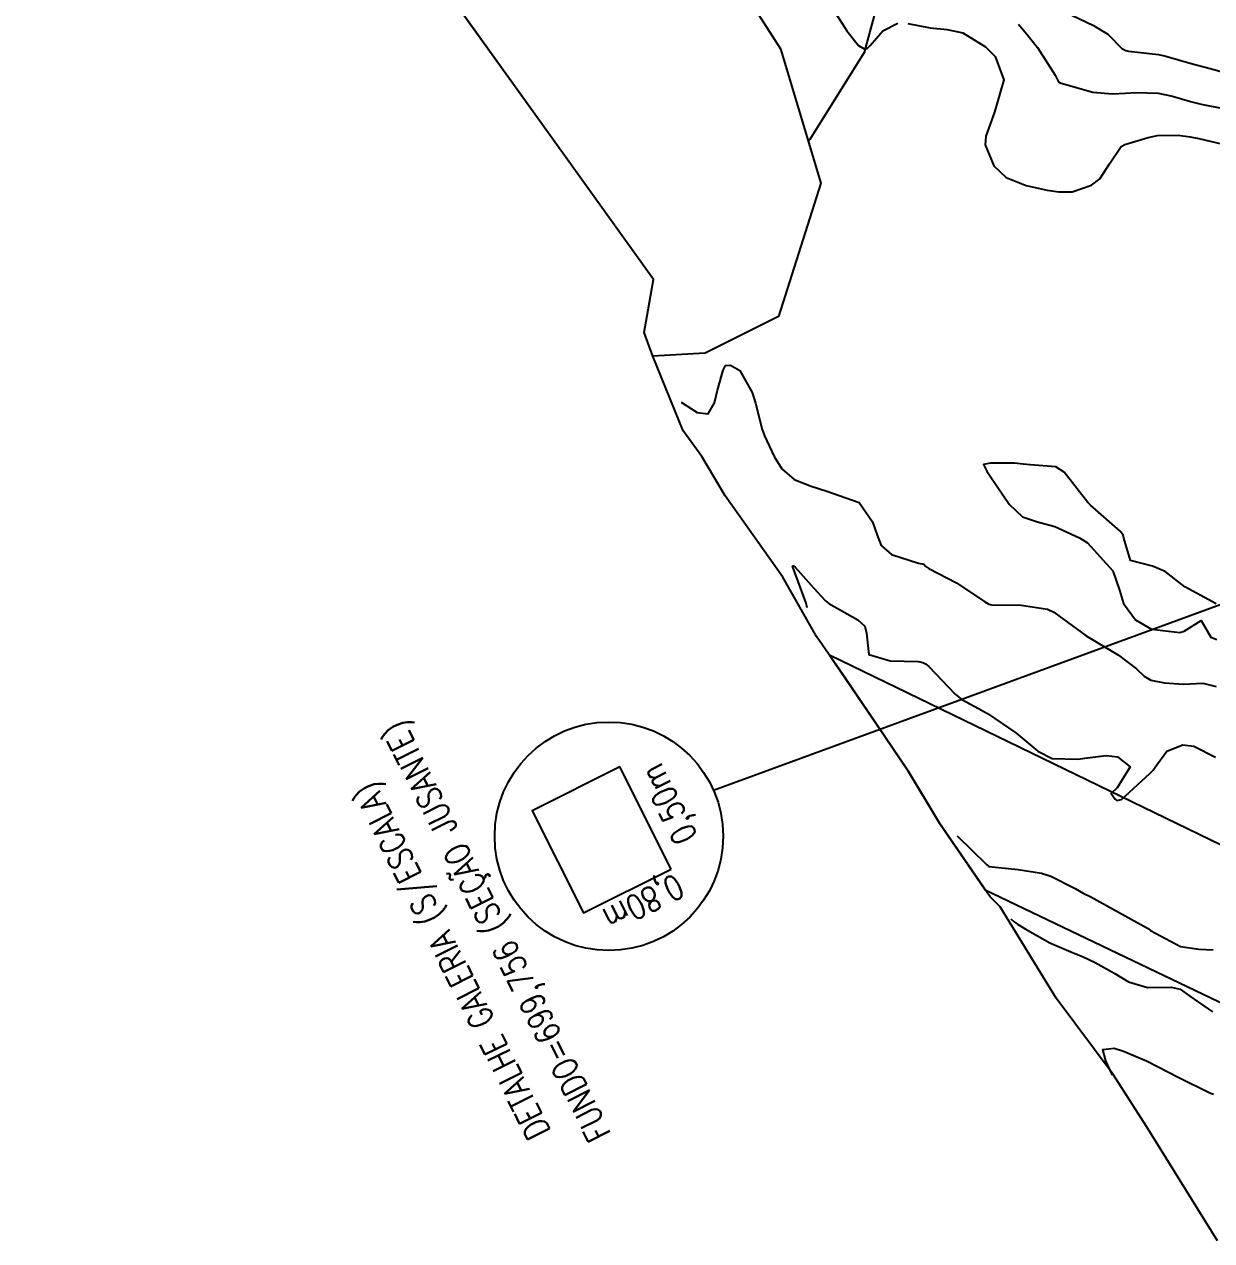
# Model space of a CAD drawing. Header units: metres. Extents: x 298520 to 308411, y 7433745 to 7450750.
# Drawn here: x 299836.2 to 299909, y 7449151.8 to 7449226.3 of the extents above; entities that cross this region are included whole.
import ezdxf

# ---------------------------------------------------------------- set-up
doc = ezdxf.new("R2010")
doc.units = ezdxf.units.M
doc.header["$LTSCALE"] = 10
doc.linetypes.add('CONTINUO', pattern=[0])
for name, color, linetype in [('Area', 45, 'Continuous'), ('Curvas de Nivel 1m', 11, 'Continuous'), ('Curvas de Nivel 5m', 15, 'Continuous'), ('Edificações', 30, 'Continuous'), ('Hidrografia', 140, 'Continuous'), ('TEXTO', 45, 'Continuous')]:
    doc.layers.add(name, color=color, linetype=linetype)
doc.styles.add('ROMANS', font='romans', dxfattribs={"height": 0.2})

msp = doc.modelspace()

# ---------------------------------------------------------------- linework, layer by layer
at = {"layer": 'Area'}
msp.add_polyline3d([(299909.322, 7449151.752, 700.441), (299904.98, 7449158.736, 700.061), (299902.942, 7449161.932, 699.652), (299899.446, 7449166.617, 698.901), (299896.024, 7449172.193, 701.172), (299895.402, 7449172.816, 701.352), (299892.299, 7449177.334, 701.691), (299890.368, 7449180.548, 700.911), (299886.564, 7449186.177, 710.062), (299884.768, 7449188.768, 705.001), (299882.694, 7449192.397, 702.601), (299879.165, 7449197.371, 702.951), (299877.733, 7449199.787, 703.091), (299876.598, 7449201.372, 702.491), (299874.737, 7449205.938, 716.011), (299874.204, 7449207.378, 715.783), (299874.769, 7449210.638, 717.609), (299842.751, 7449255.263, 713.962)], dxfattribs=at)
at = {"layer": 'Curvas de Nivel 1m', "flags": 128}
for points, elevation in [([(299900.404, 7449226.823), (299901.737, 7449226.195), (299902.602, 7449225.667), (299903.473, 7449224.784), (299903.721, 7449224.651), (299903.882, 7449224.617), (299905.718, 7449224.412), (299906.156, 7449224.316), (299907.71, 7449223.866), (299908.874, 7449223.554), (299909.702, 7449223.342)], 693), ([(299897.144, 7449226.266), (299897.73, 7449225.554), (299898.307, 7449224.844), (299899.385, 7449223.146), (299899.544, 7449222.831), (299899.593, 7449222.733), (299899.691, 7449222.673), (299899.904, 7449222.614), (299901.686, 7449222.106), (299902.894, 7449222.001), (299903.686, 7449222.051), (299904.369, 7449222.091), (299905.686, 7449222.048), (299906.574, 7449221.862), (299907.681, 7449221.531), (299908.322, 7449221.373), (299909.677, 7449221.1)], 694), ([(299876.463, 7449203.11), (299877.454, 7449202.486), (299878.125, 7449202.411), (299878.508, 7449203.08), (299878.705, 7449203.844), (299879.037, 7449205.074), (299879.186, 7449205.372), (299879.486, 7449205.391), (299880.059, 7449205.064), (299880.815, 7449203.711), (299881.03, 7449203.054), (299881.439, 7449201.45), (299881.574, 7449201.048), (299882.164, 7449199.782), (299882.639, 7449199.032), (299883.403, 7449198.388), (299884.438, 7449197.969), (299885.393, 7449197.667), (299887.383, 7449196.98), (299888.199, 7449195.796), (299888.484, 7449194.963), (299888.73, 7449194.332), (299889.351, 7449193.786), (299891.019, 7449193.261), (299891.346, 7449193.194), (299891.47, 7449193.054), (299891.641, 7449192.926), (299893.33, 7449192.06), (299895.077, 7449190.882), (299895.312, 7449190.741), (299895.486, 7449190.703), (299897.311, 7449190.688), (299898.908, 7449190.436), (299899.307, 7449190.255), (299901.293, 7449188.81), (299903.275, 7449187.627), (299904.363, 7449186.774), (299904.83, 7449186.338), (299905.256, 7449186.098), (299906.081, 7449185.925), (299907.254, 7449185.848), (299908.428, 7449185.896), (299909.253, 7449185.706)], 696), ([(299884.193, 7449190.51), (299884.121, 7449190.805), (299883.3, 7449193.064), (299883.344, 7449193.095), (299883.461, 7449193.019), (299884.605, 7449191.726), (299885.312, 7449190.944), (299885.524, 7449190.785), (299887.301, 7449189.785), (299887.722, 7449189.399), (299887.827, 7449188.972), (299887.972, 7449187.662), (299889.276, 7449187.269), (299890.986, 7449187.222), (299891.275, 7449187.171), (299891.44, 7449187.093), (299891.651, 7449186.924), (299893.248, 7449185.229), (299893.661, 7449184.896), (299894.695, 7449184.345), (299895.235, 7449184.052), (299896.97, 7449182.863), (299897.22, 7449182.662), (299898.317, 7449181.732), (299899.2, 7449181.293), (299900.769, 7449181.245), (299901.201, 7449181.318), (299902.518, 7449181.482), (299903.202, 7449181.401), (299903.979, 7449180.778), (299903.18, 7449179.498), (299902.826, 7449179.144), (299903.051, 7449178.791), (299903.172, 7449178.719), (299903.44, 7449178.786), (299905.189, 7449180.374), (299905.381, 7449180.568), (299905.511, 7449180.757), (299906.22, 7449181.738), (299907.214, 7449182.131), (299907.889, 7449182.054), (299909.203, 7449181.362)], 697), ([(299893.383, 7449176.55), (299895.153, 7449174.818), (299895.323, 7449174.675), (299897.119, 7449174.483), (299898.543, 7449174.264), (299899.115, 7449174.088), (299900.607, 7449173.316), (299901.105, 7449173.046), (299901.574, 7449172.805), (299903.091, 7449171.985), (299904.816, 7449171.025), (299905.075, 7449170.869), (299905.235, 7449170.758), (299907.063, 7449169.782), (299908.181, 7449169.609), (299909.061, 7449169.578)], 698), ([(299896.673, 7449171.47), (299896.864, 7449171.292), (299897.077, 7449171.134), (299897.539, 7449170.853), (299899.065, 7449170.007), (299900.484, 7449169.391), (299901.056, 7449169.155), (299901.838, 7449168.802), (299903.046, 7449168.112), (299903.874, 7449167.61), (299905.038, 7449167.265), (299906.498, 7449167.285), (299907.037, 7449167.156), (299907.637, 7449166.734), (299909.019, 7449165.767)], 699)]:
    msp.add_lwpolyline(points, dxfattribs=dict(at, elevation=elevation))
at = {"layer": 'Curvas de Nivel 5m', "flags": 128}
for points, elevation in [([(299885.916, 7449226.997), (299886.615, 7449225.87), (299887.331, 7449224.976), (299887.72, 7449224.746), (299887.892, 7449224.797), (299888.045, 7449224.967), (299888.833, 7449225.858), (299889.737, 7449226.326)], 695), ([(299890.355, 7449226.325), (299891.734, 7449226.056), (299892.776, 7449225.957), (299893.731, 7449225.74), (299895.115, 7449224.886), (299895.714, 7449224.287), (299896.25, 7449222.872), (299895.673, 7449220.88), (299895.139, 7449219.404), (299895.101, 7449218.886), (299895.634, 7449217.587), (299896.387, 7449216.872), (299897.618, 7449216.391), (299898.886, 7449216.111), (299899.615, 7449215.998), (299900.432, 7449216.004), (299901.619, 7449216.404), (299902.128, 7449216.802), (299902.71, 7449217.72), (299903.439, 7449218.783), (299903.654, 7449218.898), (299905.086, 7449219.339), (299905.66, 7449219.446), (299906.93, 7449219.477), (299907.659, 7449219.369), (299908.187, 7449219.261), (299909.655, 7449218.917)], 695), ([(299909.256, 7449190.769), (299907.329, 7449191.802), (299906.13, 7449192.752), (299905.346, 7449193.073), (299903.992, 7449193.423), (299903.598, 7449194.786), (299903.557, 7449194.98), (299903.367, 7449195.21), (299901.546, 7449196.808), (299901.385, 7449196.981), (299899.929, 7449198.825), (299899.416, 7449199.148), (299897.852, 7449199.288), (299897.418, 7449199.327), (299896.893, 7449199.39), (299895.418, 7449199.39), (299895.002, 7449199.299), (299895.206, 7449198.882), (299895.409, 7449198.59), (299896.566, 7449196.868), (299897.375, 7449196.095), (299898.306, 7449195.78), (299899.37, 7449195.499), (299900.868, 7449194.815), (299901.36, 7449194.491), (299902.926, 7449192.794), (299903.325, 7449191.603), (299903.562, 7449190.786), (299904.306, 7449189.778), (299905.297, 7449189.214), (299907.027, 7449189.011), (299907.296, 7449189.086), (299908.33, 7449189.751), (299908.924, 7449188.716), (299909.291, 7449188.573)], 695), ([(299902.903, 7449161.89), (299902.492, 7449162.776), (299902.315, 7449163.471), (299902.99, 7449163.544), (299903.568, 7449163.361), (299904.983, 7449162.76), (299906.968, 7449161.739), (299908.862, 7449160.813), (299908.954, 7449160.775), (299909.085, 7449160.718)], 700)]:
    msp.add_lwpolyline(points, dxfattribs=dict(at, elevation=elevation))
at = {"layer": 'Edificações'}
msp.add_lwpolyline([(299912.261, 7449165.041), (299915.741, 7449172.977), (299885.562, 7449187.624), (299888.522, 7449183.279), (299890.368, 7449180.548), (299891.44, 7449178.763), (299892.299, 7449177.334), (299895.103, 7449173.251)], close=True, dxfattribs=at)
at = {"layer": 'Hidrografia', "elevation": 712.521}
msp.add_lwpolyline([(299836.226, 7449262.527), (299846.813, 7449261.351), (299857.058, 7449257.141), (299873.146, 7449247.141), (299873.276, 7449239.24), (299882.555, 7449224.754), (299885.019, 7449216.53), (299882.425, 7449208.37), (299877.945, 7449206.122), (299874.737, 7449205.938), (299874.204, 7449207.378), (299874.769, 7449210.638), (299874.769, 7449210.638), (299874.769, 7449210.638), (299874.769, 7449210.638), (299867.502, 7449220.767), (299858.036, 7449233.96), (299851.219, 7449243.461), (299845.828, 7449250.975), (299842.751, 7449255.263), (299839.466, 7449257.632), (299838.188, 7449259.602), (299836.957, 7449261.198)], close=True, dxfattribs=at)
at = {"layer": 'Hidrografia', "elevation": 696.093}
msp.add_lwpolyline([(299889.228, 7449230.306), (299887.682, 7449224.544), (299884.352, 7449219.199), (299884.254, 7449219.084)], dxfattribs=at)
at = {"layer": 'TEXTO', "linetype": 'CONTINUO'}
msp.add_polyline3d([(299878.453, 7449179.34, 0), (300059.028, 7449245.53, 0)], dxfattribs=at)
msp.add_polyline3d([(299875.848, 7449174.518, 0), (299872.709, 7449180.775, 0), (299867.346, 7449178.084, 0), (299870.485, 7449171.827, 0), (299875.848, 7449174.518, 0)], close=True, dxfattribs=at)
msp.add_circle((299872.044, 7449176.525), 7, dxfattribs=at)

# ---------------------------------------------------------------- texts
at = {"layer": 'TEXTO', "style": 'ROMANS', "width": 0.8}
for s, rotation, p in [('FUNDO=699,756 (SEÇÃO JUSANTE)', 116.64278, (299872.199, 7449158.302)), ('0,50m', 116.64278, (299877.5, 7449176.525)), ('DETALHE GALERIA (S/ESCALA)', 116.64278, (299868.488, 7449158.442)), ('0,80m', 206.64278, (299876.124, 7449174.267))]:
    msp.add_text(s, height=1.5, rotation=rotation, dxfattribs=at).set_placement(p)

doc.saveas('drawing.dxf')
